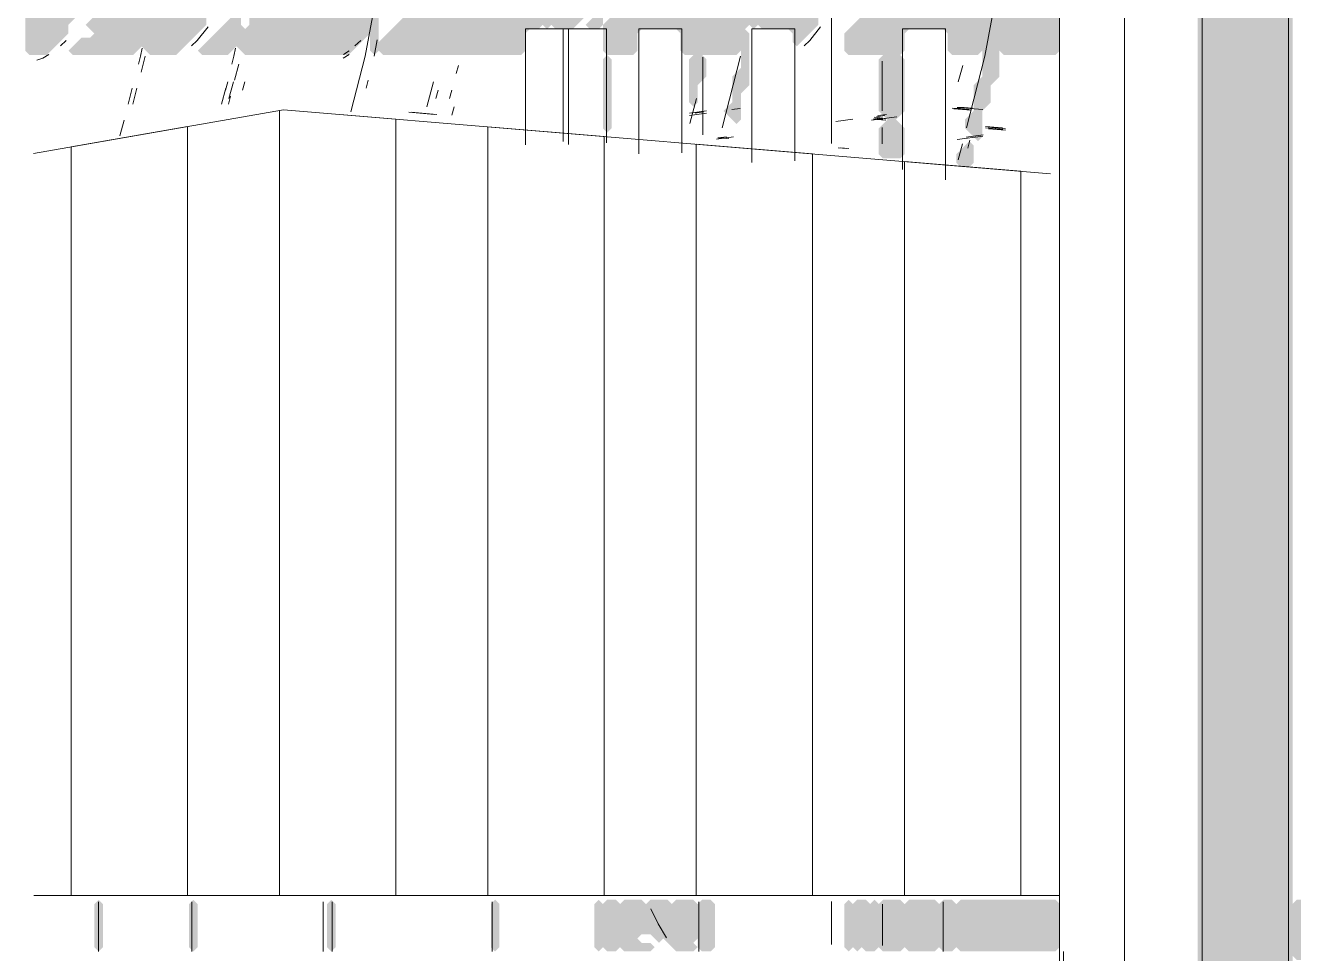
# Model space of a CAD drawing. Header units: millimetres. Extents: x 0 to 84100, y 0 to 59400.
# Drawn here: x 35144 to 36615, y 16817 to 17894 of the extents above; entities that cross this region are included whole.
import ezdxf

# ---------------------------------------------------------------- set-up
doc = ezdxf.new("R2010")
doc.units = ezdxf.units.MM
doc.layers.add('10_見えがかり', color=7, linetype='Continuous', lineweight=13)
doc.layers.add('12_見えがかり（ガラス）', color=5, linetype='Continuous', lineweight=9)

msp = doc.modelspace()

# ---------------------------------------------------------------- hatches: boundary and pattern name
at = {"layer": '10_見えがかり', "true_color": 0xe9dcc4}
for points in [[(35754, 18244.7), (35754, 18224.7), (35764, 18214.7), (35764, 18144.7), (35774, 18134.7), (35774, 18054.7), (35784, 18044.7), (35784, 18034.7), (35774, 18024.7), (35774, 17984.7), (35764, 17974.7), (35764, 17924.7), (35754, 17914.7), (35754, 17894.7), (35749, 17889.7), (35744, 17894.7), (35744, 17934.7), (35754, 17944.7), (35754, 17984.7), (35764, 17994.7), (35764, 18104.7), (35754, 18114.7), (35754, 18194.7), (35744, 18204.7), (35744, 18234.7), (35734, 18244.7), (35734, 18274.7), (35739, 18279.7), (35744, 18274.7), (35744, 18254.7)], [(35194, 18234.7), (35194, 18224.7), (35214, 18204.7), (35214, 18184.7), (35224, 18174.7), (35224, 18164.7), (35234, 18154.7), (35234, 18104.7), (35244, 18094.7), (35244, 18024.7), (35234, 18014.7), (35234, 17964.7), (35224, 17954.7), (35224, 17944.7), (35214, 17934.7), (35214, 17914.7), (35194, 17894.7), (35194, 17884.7), (35169, 17859.7), (35149, 17859.7), (35144, 17864.7), (35144, 18254.7), (35149, 18259.7), (35169, 18259.7)], [(35544, 18224.7), (35554, 18214.7), (35554, 18154.7), (35564, 18144.7), (35564, 18064.7), (35574, 18054.7), (35574, 18024.7), (35564, 18014.7), (35564, 17974.7), (35554, 17964.7), (35554, 17924.7), (35544, 17914.7), (35544, 17884.7), (35519, 17859.7), (35399, 17859.7), (35389, 17869.7), (35379, 17859.7), (35349, 17859.7), (35344, 17864.7), (35384, 17904.7), (35384, 17914.7), (35389, 17919.7), (35394, 17914.7), (35394, 17894.7), (35399, 17889.7), (35404, 17894.7), (35404, 17924.7), (35394, 17934.7), (35394, 17944.7), (35399, 17949.7), (35409, 17939.7), (35414, 17944.7), (35414, 17974.7), (35404, 17984.7), (35409, 17989.7), (35419, 17989.7), (35424, 17994.7), (35424, 18104.7), (35414, 18114.7), (35414, 18194.7), (35409, 18199.7), (35404, 18194.7), (35404, 18174.7), (35399, 18169.7), (35394, 18174.7), (35394, 18194.7), (35384, 18204.7), (35384, 18214.7), (35344, 18254.7), (35349, 18259.7), (35379, 18259.7), (35389, 18249.7), (35399, 18259.7), (35519, 18259.7), (35544, 18234.7)], [(35734, 18244.7), (35744, 18234.7), (35744, 18204.7), (35754, 18194.7), (35754, 18114.7), (35764, 18104.7), (35764, 17994.7), (35754, 17984.7), (35754, 17944.7), (35744, 17934.7), (35744, 17894.7), (35739, 17889.7), (35729, 17889.7), (35724, 17884.7), (35724, 17864.7), (35719, 17859.7), (35559, 17859.7), (35554, 17864.7), (35554, 17874.7), (35584, 17904.7), (35584, 17914.7), (35594, 17924.7), (35594, 17944.7), (35604, 17954.7), (35604, 17984.7), (35614, 17994.7), (35614, 18124.7), (35604, 18134.7), (35604, 18164.7), (35594, 18174.7), (35594, 18194.7), (35584, 18204.7), (35584, 18214.7), (35554, 18244.7), (35554, 18254.7), (35559, 18259.7), (35729, 18259.7), (35734, 18254.7)], [(35814, 18214.7), (35824, 18204.7), (35824, 18194.7), (35834, 18184.7), (35834, 18164.7), (35844, 18154.7), (35844, 18104.7), (35854, 18094.7), (35854, 18024.7), (35844, 18014.7), (35844, 17964.7), (35834, 17954.7), (35834, 17934.7), (35824, 17924.7), (35824, 17914.7), (35814, 17904.7), (35814, 17894.7), (35809, 17889.7), (35799, 17889.7), (35794, 17894.7), (35804, 17904.7), (35804, 17914.7), (35814, 17924.7), (35814, 17944.7), (35824, 17954.7), (35824, 17984.7), (35834, 17994.7), (35834, 18124.7), (35824, 18134.7), (35824, 18164.7), (35814, 18174.7), (35814, 18194.7), (35804, 18204.7), (35804, 18214.7), (35764, 18254.7), (35769, 18259.7), (35779, 18259.7), (35814, 18224.7)], [(35974, 18244.7), (35984, 18234.7), (35984, 18194.7), (35994, 18184.7), (35994, 18114.7), (36004, 18104.7), (36004, 17994.7), (35994, 17984.7), (35994, 17944.7), (35984, 17934.7), (35984, 17894.7), (35974, 17884.7), (35974, 17864.7), (35969, 17859.7), (35909, 17859.7), (35904, 17864.7), (35904, 17884.7), (35899, 17889.7), (35859, 17889.7), (35854, 17884.7), (35854, 17864.7), (35849, 17859.7), (35819, 17859.7), (35814, 17864.7), (35814, 17894.7), (35824, 17904.7), (35824, 17914.7), (35834, 17924.7), (35834, 17934.7), (35844, 17944.7), (35844, 17964.7), (35854, 17974.7), (35854, 18044.7), (35864, 18054.7), (35864, 18064.7), (35854, 18074.7), (35854, 18144.7), (35844, 18154.7), (35844, 18174.7), (35834, 18184.7), (35834, 18194.7), (35824, 18204.7), (35824, 18214.7), (35814, 18224.7), (35814, 18234.7), (35794, 18254.7), (35799, 18259.7), (35969, 18259.7), (35974, 18254.7)], [(36004, 18224.7), (36004, 18164.7), (36014, 18154.7), (36014, 18074.7), (36024, 18064.7), (36024, 18024.7), (36014, 18014.7), (36014, 17964.7), (36004, 17954.7), (36004, 17914.7), (35994, 17904.7), (35994, 17894.7), (35989, 17889.7), (35984, 17894.7), (35984, 17934.7), (35994, 17944.7), (35994, 17984.7), (36004, 17994.7), (36004, 18104.7), (35994, 18114.7), (35994, 18184.7), (35984, 18194.7), (35984, 18234.7), (35974, 18244.7), (35974, 18254.7), (35979, 18259.7), (35989, 18259.7), (35994, 18254.7), (35994, 18234.7)], [(36039, 18249.7), (36064, 18224.7), (36064, 18214.7), (36074, 18204.7), (36074, 18194.7), (36094, 18174.7), (36094, 18154.7), (36104, 18144.7), (36104, 18094.7), (36114, 18084.7), (36114, 18034.7), (36104, 18024.7), (36104, 17974.7), (36094, 17964.7), (36094, 17944.7), (36074, 17924.7), (36074, 17914.7), (36064, 17904.7), (36064, 17894.7), (36039, 17869.7), (36034, 17874.7), (36034, 17884.7), (36029, 17889.7), (35999, 17889.7), (35994, 17894.7), (35994, 17904.7), (36004, 17914.7), (36004, 17954.7), (36014, 17964.7), (36014, 18014.7), (36024, 18024.7), (36024, 18064.7), (36014, 18074.7), (36014, 18154.7), (36004, 18164.7), (36004, 18224.7), (35994, 18234.7), (35994, 18254.7), (35999, 18259.7), (36019, 18259.7), (36029, 18249.7)], [(35774, 18234.7), (35794, 18214.7), (35794, 18194.7), (35814, 18174.7), (35814, 18144.7), (35824, 18134.7), (35824, 17984.7), (35814, 17974.7), (35814, 17944.7), (35794, 17924.7), (35794, 17904.7), (35779, 17889.7), (35759, 17889.7), (35754, 17894.7), (35754, 17914.7), (35764, 17924.7), (35764, 17974.7), (35774, 17984.7), (35774, 18024.7), (35784, 18034.7), (35784, 18044.7), (35774, 18054.7), (35774, 18134.7), (35764, 18144.7), (35764, 18214.7), (35754, 18224.7), (35754, 18244.7), (35759, 18249.7), (35769, 18249.7), (35774, 18244.7)], [(36259, 18239.7), (36264, 18234.7), (36264, 18224.7), (36274, 18214.7), (36274, 18144.7), (36284, 18134.7), (36284, 18054.7), (36294, 18044.7), (36294, 18034.7), (36284, 18024.7), (36284, 17984.7), (36274, 17974.7), (36274, 17924.7), (36264, 17914.7), (36264, 17874.7), (36249, 17859.7), (36219, 17859.7), (36214, 17864.7), (36214, 17884.7), (36209, 17889.7), (36169, 17889.7), (36164, 17884.7), (36164, 17864.7), (36159, 17859.7), (36099, 17859.7), (36094, 17864.7), (36094, 17884.7), (36114, 17904.7), (36114, 17914.7), (36124, 17924.7), (36124, 17944.7), (36134, 17954.7), (36134, 17974.7), (36144, 17984.7), (36144, 18134.7), (36134, 18144.7), (36134, 18164.7), (36124, 18174.7), (36124, 18194.7), (36114, 18204.7), (36114, 18214.7), (36094, 18234.7), (36094, 18244.7), (36099, 18249.7), (36229, 18249.7), (36239, 18239.7)], [(36294, 18204.7), (36294, 18124.7), (36304, 18114.7), (36304, 17994.7), (36294, 17984.7), (36294, 17934.7), (36284, 17924.7), (36284, 17884.7), (36274, 17874.7), (36274, 17834.7), (36264, 17824.7), (36264, 17804.7), (36254, 17794.7), (36254, 17764.7), (36249, 17759.7), (36234, 17774.7), (36234, 17784.7), (36244, 17794.7), (36244, 17824.7), (36254, 17834.7), (36254, 17864.7), (36264, 17874.7), (36264, 17914.7), (36274, 17924.7), (36274, 17974.7), (36284, 17984.7), (36284, 18024.7), (36294, 18034.7), (36294, 18044.7), (36284, 18054.7), (36284, 18134.7), (36274, 18144.7), (36274, 18214.7), (36264, 18224.7), (36264, 18234.7), (36269, 18239.7), (36279, 18239.7), (36284, 18234.7), (36284, 18214.7)], [(36344, 17864.7), (36339, 17859.7), (36279, 17859.7), (36274, 17864.7), (36274, 17874.7), (36284, 17884.7), (36284, 17924.7), (36294, 17934.7), (36294, 17984.7), (36304, 17994.7), (36304, 18114.7), (36294, 18124.7), (36294, 18204.7), (36284, 18214.7), (36284, 18234.7), (36289, 18239.7), (36339, 18239.7), (36344, 18234.7)], [(35554, 17904.7), (35554, 17864.7), (35549, 17859.7), (35544, 17864.7), (35544, 17914.7), (35554, 17924.7), (35554, 17964.7), (35559, 17969.7), (35564, 17964.7), (35564, 17914.7)], [(35974, 17814.7), (35974, 17784.7), (35969, 17779.7), (35954, 17794.7), (35964, 17804.7), (35964, 17834.7), (35974, 17844.7), (35974, 17884.7), (35979, 17889.7), (35984, 17884.7), (35984, 17824.7)], [(35819, 17769.7), (35814, 17774.7), (35814, 17854.7), (35819, 17859.7), (35824, 17854.7), (35824, 17774.7)], [(35924, 17824.7), (35924, 17804.7), (35919, 17799.7), (35914, 17804.7), (35914, 17854.7), (35919, 17859.7), (35929, 17859.7), (35934, 17854.7), (35934, 17834.7)], [(36154, 17784.7), (36164, 17774.7), (36164, 17744.7), (36159, 17739.7), (36139, 17739.7), (36134, 17744.7), (36134, 17774.7), (36144, 17784.7), (36134, 17794.7), (36134, 17854.7), (36139, 17859.7), (36159, 17859.7), (36164, 17854.7), (36164, 17794.7)], [(36239, 17729.7), (36229, 17729.7), (36224, 17734.7), (36224, 17744.7), (36239, 17759.7), (36244, 17754.7), (36244, 17734.7)], [(35229, 16819.7), (35224, 16824.7), (35224, 16874.7), (35229, 16879.7), (35234, 16874.7), (35234, 16824.7)], [(35339, 16819.7), (35334, 16824.7), (35334, 16874.7), (35339, 16879.7), (35344, 16874.7), (35344, 16824.7)], [(35499, 16819.7), (35494, 16824.7), (35494, 16874.7), (35499, 16879.7), (35504, 16874.7), (35504, 16824.7)], [(35689, 16819.7), (35684, 16824.7), (35684, 16874.7), (35689, 16879.7), (35694, 16874.7), (35694, 16824.7)], [(35829, 16819.7), (35819, 16819.7), (35814, 16824.7), (35814, 16874.7), (35819, 16879.7), (35829, 16879.7), (35834, 16874.7), (35834, 16824.7)], [(35904, 16854.7), (35914, 16844.7), (35914, 16834.7), (35919, 16829.7), (35924, 16824.7), (35919, 16819.7), (35899, 16819.7), (35884, 16834.7), (35884, 16844.7), (35874, 16854.7), (35874, 16864.7), (35864, 16874.7), (35869, 16879.7), (35889, 16879.7), (35894, 16874.7), (35904, 16864.7)], [(35939, 16819.7), (35929, 16819.7), (35924, 16824.7), (35924, 16834.7), (35924, 16874.7), (35929, 16879.7), (35939, 16879.7), (35944, 16874.7), (35944, 16824.7)], [(36104, 16874.7), (36104, 16824.7), (36099, 16819.7), (36094, 16824.7), (36094, 16874.7), (36099, 16879.7)], [(36124, 16874.7), (36124, 16834.7), (36114, 16824.7), (36109, 16819.7), (36104, 16824.7), (36104, 16874.7), (36109, 16879.7), (36119, 16879.7)], [(36159, 16819.7), (36139, 16819.7), (36134, 16824.7), (36134, 16874.7), (36139, 16879.7), (36159, 16879.7), (36164, 16874.7), (36164, 16824.7)], [(36219, 16819.7), (36209, 16819.7), (36204, 16824.7), (36204, 16874.7), (36209, 16879.7), (36219, 16879.7), (36224, 16874.7), (36224, 16824.7)], [(36694, 16874.7), (36694, 16814.7), (36689, 16809.7), (36619, 16809.7), (36614, 16814.7), (36614, 16874.7), (36619, 16879.7), (36689, 16879.7)]]:
    msp.add_hatch(color=8, dxfattribs=at).paths.add_polyline_path(points)
h = msp.add_hatch(color=8, dxfattribs=at)
h.paths.add_polyline_path([(35354, 18214.7), (35364, 18204.7), (35364, 18184.7), (35384, 18164.7), (35384, 18124.7), (35394, 18114.7), (35394, 18004.7), (35384, 17994.7), (35384, 17954.7), (35364, 17934.7), (35364, 17914.7), (35354, 17904.7), (35354, 17894.7), (35319, 17859.7), (35289, 17859.7), (35279, 17869.7), (35269, 17859.7), (35199, 17859.7), (35194, 17864.7), (35209, 17879.7), (35219, 17879.7), (35224, 17884.7), (35214, 17894.7), (35224, 17904.7), (35224, 17914.7), (35234, 17924.7), (35234, 17934.7), (35244, 17944.7), (35244, 17964.7), (35254, 17974.7), (35254, 18044.7), (35264, 18054.7), (35264, 18064.7), (35254, 18074.7), (35254, 18144.7), (35244, 18154.7), (35244, 18174.7), (35234, 18184.7), (35234, 18204.7), (35214, 18224.7), (35214, 18234.7), (35224, 18244.7), (35219, 18249.7), (35209, 18239.7), (35194, 18254.7), (35199, 18259.7), (35319, 18259.7), (35354, 18224.7)])
h.paths.add_polyline_path([(35309, 18099.7), (35304, 18094.7), (35304, 18054.7), (35309, 18049.7), (35314, 18054.7), (35314, 18094.7)], flags=0)
h.paths.add_polyline_path([(35299, 18189.7), (35294, 18184.7), (35294, 18144.7), (35299, 18139.7), (35304, 18144.7), (35304, 18184.7)], flags=0)
at = {"layer": '10_見えがかり', "true_color": 0xbdbdbd}
msp.add_hatch(color=8, dxfattribs=at).paths.add_polyline_path([(36614, 18164.7), (36614, 14144.7), (36609, 14139.7), (36509, 14139.7), (36504, 14144.7), (36504, 18164.7), (36509, 18169.7), (36609, 18169.7)])
at = {"layer": '12_見えがかり（ガラス）', "true_color": 0xdce9f2}
for points in [[(35814, 16824.7), (35809, 16819.7), (35804, 16824.7), (35804, 16874.7), (35809, 16879.7), (35814, 16874.7)], [(35874, 16864.7), (35874, 16854.7), (35884, 16844.7), (35884, 16834.7), (35879, 16829.7), (35869, 16839.7), (35859, 16839.7), (35854, 16834.7), (35859, 16829.7), (35869, 16829.7), (35874, 16824.7), (35869, 16819.7), (35839, 16819.7), (35834, 16824.7), (35834, 16874.7), (35839, 16879.7), (35859, 16879.7)], [(35924, 16834.7), (35919, 16829.7), (35914, 16834.7), (35914, 16844.7), (35904, 16854.7), (35904, 16864.7), (35894, 16874.7), (35899, 16879.7), (35919, 16879.7), (35924, 16874.7)], [(36134, 16824.7), (36129, 16819.7), (36119, 16819.7), (36114, 16824.7), (36124, 16834.7), (36124, 16874.7), (36129, 16879.7), (36134, 16874.7)], [(36204, 16824.7), (36199, 16819.7), (36169, 16819.7), (36164, 16824.7), (36164, 16874.7), (36169, 16879.7), (36199, 16879.7), (36204, 16874.7)], [(36344, 16824.7), (36339, 16819.7), (36229, 16819.7), (36224, 16824.7), (36224, 16874.7), (36229, 16879.7), (36339, 16879.7), (36344, 16874.7)]]:
    msp.add_hatch(color=8, dxfattribs=at).paths.add_polyline_path(points)

# ---------------------------------------------------------------- linework, layer by layer
at = {"layer": '10_見えがかり'}
for points in [[(36343.7, 18309.7), (36343.7, 16819.7)], [(36343.7, 18309.7), (36343.7, 16819.7)], [(36343.7, 14139.7), (36343.7, 18309.7)], [(36419, 14140.7), (36419, 18299.7)], [(36419, 14140.7), (36419, 18299.7)], [(36509.2, 18161.2), (36509.2, 14139.7)], [(36609.2, 14139.7), (36609.2, 18161.2)], [(35571.4, 18036.9), (35538.2, 17858.4)], [(36290.2, 18036.9), (36257.1, 17858.4)], [(36079.3, 17757.1), (36079.3, 17907)], [(35343.5, 17876.5), (35356.1, 17892.2)], [(36053.9, 17876.5), (36066.4, 17892.2)], [(35184.6, 17870.5), (35191.2, 17876.5)], [(35336.9, 17870.5), (35343.5, 17876.5)], [(35526.4, 17870.5), (35533.1, 17876.5)], [(35552.2, 17877.2), (35548.7, 17858.4)], [(35724.2, 17755.5), (35724.2, 17890), (35724.9, 17890), (35725.1, 17890), (35725.8, 17890), (35726.1, 17890), (35727.2, 17890), (35727.7, 17890)], [(35727.7, 17890), (35729, 17890), (35729.6, 17890), (35731.2, 17890), (35731.9, 17890), (35734.1, 17890), (35736.6, 17890), (35737.4, 17890), (35739.1, 17890), (35740.3, 17890), (35740.9, 17890), (35742.8, 17890), (35743.3, 17890), (35746, 17890), (35746.3, 17890), (35749.1, 17890), (35749.8, 17890), (35752.1, 17890), (35752.5, 17890), (35755.1, 17890), (35755.7, 17890), (35757.4, 17890), (35758.1, 17890), (35761.1, 17890), (35761.9, 17890), (35763.9, 17890), (35764.7, 17890), (35766.5, 17890), (35767.3, 17890), (35769.1, 17890), (35770.8, 17890), (35771.2, 17890), (35772.3, 17890), (35772.6, 17890), (35773.4, 17890), (35773.5, 17890), (35773.9, 17890), (35774, 17890), (35774, 17890), (35774.2, 17890), (35774.2, 17755.7)], [(35768, 17759.5), (35768, 17890), (35768.2, 17890), (35768.9, 17890), (35769.8, 17890), (35771, 17890), (35771.5, 17890), (35773.1, 17890)], [(35773.1, 17890), (35775, 17890), (35775.7, 17890), (35777.5, 17890), (35777.9, 17890), (35780.4, 17890), (35781.2, 17890), (35782.9, 17890), (35783.4, 17890), (35784.1, 17890), (35784.7, 17890), (35786.6, 17890), (35787.1, 17890), (35789.8, 17890), (35790.1, 17890), (35793.1, 17890), (35793.6, 17890), (35795.9, 17890), (35796.3, 17890), (35798.9, 17890), (35799.5, 17890), (35801.2, 17890), (35801.9, 17890), (35804.9, 17890), (35805.7, 17890), (35807.7, 17890), (35808.5, 17890), (35810.3, 17890), (35811.1, 17890), (35812.9, 17890), (35814.6, 17890), (35815, 17890), (35816.1, 17890), (35816.4, 17890), (35817.2, 17890), (35817.3, 17890), (35817.7, 17890), (35817.8, 17890), (35817.8, 17890), (35818, 17890), (35818, 17757.7)], [(35855.5, 17745.1), (35855.5, 17890), (35856.2, 17890), (35856.4, 17890), (35857.1, 17890), (35857.4, 17890), (35858.5, 17890), (35859, 17890)], [(35859, 17890), (35860.3, 17890), (35860.9, 17890), (35862.5, 17890), (35863.2, 17890), (35865, 17890), (35865.4, 17890), (35867.8, 17890), (35868.7, 17890), (35870.4, 17890), (35870.9, 17890), (35871.6, 17890), (35872.2, 17890), (35874.1, 17890), (35874.6, 17890), (35877.3, 17890), (35877.6, 17890), (35880.4, 17890), (35881.1, 17890), (35883.4, 17890), (35883.7, 17890), (35886.4, 17890), (35886.9, 17890), (35888.7, 17890), (35889.4, 17890), (35892.3, 17890), (35893.2, 17890), (35895.2, 17890), (35896, 17890), (35897.8, 17890), (35898.6, 17890), (35900.4, 17890), (35902.1, 17890), (35902.5, 17890), (35903.6, 17890), (35903.9, 17890), (35904.7, 17890), (35904.8, 17890), (35905.2, 17890), (35905.3, 17890), (35905.3, 17890), (35905.5, 17890), (35905.5, 17746.2)], [(35986.7, 17734.9), (35986.7, 17890), (35986.9, 17890), (35987.6, 17890), (35988.5, 17890), (35989.7, 17890), (35990.2, 17890), (35991.8, 17890)], [(35991.8, 17890), (35993.7, 17890), (35994.4, 17890), (35996.2, 17890), (35996.7, 17890), (35999.1, 17890), (35999.9, 17890), (36001.6, 17890), (36002.1, 17890), (36002.8, 17890), (36003.4, 17890), (36005.3, 17890), (36005.9, 17890), (36008.5, 17890), (36008.8, 17890), (36011.6, 17890), (36012.3, 17890), (36014.6, 17890), (36015, 17890), (36017.6, 17890), (36018.2, 17890), (36019.9, 17890), (36020.6, 17890), (36023.6, 17890), (36024.4, 17890), (36026.4, 17890), (36027.2, 17890), (36029, 17890), (36029.8, 17890), (36031.6, 17890), (36033.3, 17890), (36033.7, 17890), (36034.8, 17890), (36035.1, 17890), (36035.9, 17890), (36036, 17890), (36036.4, 17890), (36036.5, 17890), (36036.6, 17890), (36036.7, 17890), (36036.7, 17736.8)], [(36047.3, 17870.5), (36053.9, 17876.5)], [(36161.6, 17726.7), (36161.6, 17890), (36162.3, 17890), (36162.5, 17890), (36163.3, 17890), (36163.5, 17890), (36164.6, 17890), (36165.1, 17890)], [(36165.1, 17890), (36166.4, 17890), (36167, 17890), (36168.6, 17890), (36169.3, 17890), (36171.1, 17890), (36171.5, 17890), (36174, 17890), (36174.8, 17890), (36176.5, 17890), (36177, 17890), (36177.7, 17890), (36178.3, 17890), (36180.2, 17890), (36180.7, 17890), (36183.4, 17890), (36183.7, 17890), (36186.5, 17890), (36187.2, 17890), (36189.5, 17890), (36189.9, 17890), (36192.5, 17890), (36193.1, 17890), (36194.8, 17890), (36195.5, 17890), (36198.5, 17890), (36199.3, 17890), (36201.3, 17890), (36202.1, 17890), (36203.9, 17890), (36204.7, 17890), (36206.5, 17890), (36208.2, 17890), (36208.6, 17890), (36209.7, 17890), (36210, 17890), (36210.8, 17890), (36210.9, 17890), (36211.3, 17890), (36211.4, 17890), (36211.5, 17890), (36211.6, 17890), (36211.6, 17714.9)], [(35279.4, 17867.8), (35277.7, 17858.4)], [(35387.8, 17867.8), (35386, 17858.4)], [(35513, 17860.3), (35519.8, 17864.5)], [(35157.5, 17853.6), (35164.3, 17856.1)], [(35164.3, 17856.1), (35171.1, 17860.3)], [(35277.7, 17858.4), (35275.3, 17849.1)], [(35282.9, 17858.4), (35278.2, 17839.9)], [(35386, 17858.4), (35383.6, 17849.1)], [(35391.5, 17849.1), (35386.8, 17830.6)], [(35512.8, 17856.1), (35519.6, 17860.3)], [(35512.8, 17856.1), (35519.6, 17860.3)], [(35538.2, 17858.4), (35521.5, 17793.6)], [(35646.3, 17847.7), (35643.8, 17838.1)], [(35930, 17767.1), (35930, 17857.1)], [(35973.7, 17858.4), (35952.4, 17775.1)], [(36138.1, 17795), (36138.1, 17852.5)], [(36231.4, 17847.7), (36226.2, 17828.5)], [(36257.1, 17858.4), (36235.7, 17775.1)], [(35268.1, 17821.4), (35263.4, 17802.8)], [(35273.4, 17821.4), (35268.6, 17802.8)], [(35376.5, 17821.4), (35371.7, 17802.8)], [(35378.8, 17828.5), (35376.2, 17818.8)], [(35385.3, 17828.5), (35380.2, 17809.2)], [(35398.5, 17828.5), (35395.9, 17818.8)], [(35541.6, 17830.6), (35539.2, 17821.4)], [(35617.5, 17828.5), (35609.8, 17799.6)], [(35622.8, 17818.8), (35620.3, 17809.2)], [(35638.6, 17818.8), (35636, 17809.2)], [(35382, 17812.1), (35379.6, 17802.8)], [(35922.5, 17809.2), (35914.8, 17780.4)], [(35153.4, 17745.5), (35443.3, 17796)], [(35443.3, 17796), (35438.7, 17795.2)], [(35443.3, 17796), (35438.7, 17795.2)], [(35438.7, 16884.7), (35438.7, 17795.2)], [(35438.7, 16884.7), (35438.7, 17795.2)], [(36333.4, 17721.9), (35443.3, 17796)], [(35573.7, 17785.1), (35443.3, 17796)], [(35573.7, 17785.1), (35443.3, 17796)], [(35618.8, 17790.8), (35588.9, 17793.3)], [(35621.4, 17790.8), (35591.6, 17793.3)], [(35641.4, 17799.6), (35638.8, 17790)], [(35934, 17794.9), (35914.4, 17792.2)], [(35934.2, 17792.2), (35914.6, 17789.5)], [(35930.8, 17793.6), (35921, 17792.2)], [(35973.2, 17797.7), (35963.5, 17796.3)], [(36154.8, 17788.1), (36125.6, 17784)], [(36138.6, 17786.6), (36128.7, 17787.5)], [(36140.9, 17789.5), (36131.2, 17788.1)], [(36142.8, 17790.8), (36133, 17789.5)], [(36239, 17796.6), (36219.1, 17798.2)], [(36241, 17795.7), (36221.2, 17797.4)], [(36232.9, 17799), (36223.2, 17797.7)], [(36225, 17799), (36232.9, 17799)], [(36254.8, 17796.6), (36225, 17799)], [(36242.8, 17798.2), (36232.9, 17799)], [(35332, 17776.6), (35197, 17753.1)], [(35332, 17776.6), (35197, 17753.1)], [(35258.6, 17784.3), (35253.8, 17765.8)], [(35332, 17776.6), (35332, 16884.7)], [(35332, 17776.6), (35332, 16884.7)], [(35573.7, 16884.7), (35573.7, 17785.1)], [(35573.7, 17785.1), (35573.7, 16884.7)], [(35680.4, 16884.7), (35680.4, 17776.3)], [(35815.4, 17765), (35680.4, 17776.3)], [(35680.4, 16884.7), (35680.4, 17776.3)], [(35815.4, 17765), (35680.4, 17776.3)], [(36103.8, 17785.4), (36084.2, 17782.7)], [(36137.2, 17786.7), (36127.4, 17785.4)], [(36138.7, 17785), (36128.8, 17785.8)], [(36142, 17785.8), (36132, 17786.6)], [(36142.1, 17784.2), (36132.2, 17785)], [(36138.1, 17756.6), (36138.1, 17775.8)], [(36277.7, 17775.1), (36257.8, 17776.7)], [(36277.8, 17773.4), (36258, 17775.1)], [(36281.1, 17774.2), (36261.2, 17775.9)], [(36281.2, 17772.6), (36261.3, 17774.2)], [(35815.4, 16884.7), (35815.4, 17765)], [(35815.4, 17765), (35815.4, 16884.7)], [(35965.3, 17764.9), (35945.8, 17762.2)], [(35957.4, 17762.7), (35947.4, 17763.5)], [(35957.4, 17764.9), (35947.6, 17763.5)], [(35960, 17762.7), (35950, 17763.5)], [(36254.6, 17765.7), (36224.9, 17761.6)], [(36255.3, 17767.1), (36235.5, 17764.4)], [(36239.8, 17761.1), (36237.2, 17751.5)], [(35197, 17753.1), (35197, 16884.7)], [(35197, 16884.7), (35197, 17753.1)], [(35922, 16884.7), (35922, 17756.1)], [(36057, 17744.9), (35922, 17756.1)], [(35922, 16884.7), (35922, 17756.1)], [(36057, 17744.9), (35922, 17756.1)], [(36057, 16884.7), (36057, 17744.9)], [(36057, 17744.9), (36057, 16884.7)], [(36096.8, 17751.1), (36086.8, 17751.9)], [(36099.4, 17751.1), (36089.4, 17751.9)], [(36231, 17756.5), (36226.3, 17738)], [(36163.7, 16884.7), (36163.7, 17736)], [(36298.7, 17724.8), (36163.7, 17736)], [(36163.7, 16884.7), (36163.7, 17736)], [(36298.7, 17724.8), (36163.7, 17736)], [(36298.7, 16884.7), (36298.7, 17724.8)], [(36298.7, 17724.8), (36298.7, 16884.7)], [(35153.7, 16884.7), (36343.3, 16884.7)], [(35197, 16884.7), (35332, 16884.7)], [(35197, 16884.7), (35332, 16884.7)], [(35228.9, 16877.3), (35228.9, 16819.8)], [(35337.3, 16877.3), (35337.3, 16819.8)], [(35438.7, 16884.7), (35573.7, 16884.7)], [(35438.7, 16884.7), (35573.7, 16884.7)], [(35489.5, 16877.3), (35489.5, 16819.8)], [(35500, 16877.3), (35500, 16819.8)], [(35680.4, 16884.7), (35815.4, 16884.7)], [(35680.4, 16884.7), (35815.4, 16884.7)], [(35685.5, 16877.3), (35685.5, 16819.8)], [(35922, 16884.7), (36057, 16884.7)], [(35922, 16884.7), (36057, 16884.7)], [(35925.2, 16877.3), (35925.2, 16819.8)], [(36079.3, 16827.8), (36079.3, 16877.8)], [(36163.7, 16884.7), (36298.7, 16884.7)], [(36163.7, 16884.7), (36298.7, 16884.7)], [(36208.6, 16877.3), (36208.6, 16819.8)], [(35878.2, 16851.7), (35869.7, 16869.2)], [(36138.3, 16826.7), (36138.3, 16874.7)], [(35887.8, 16835.6), (35878.2, 16851.7)], [(36348.3, 16819.7), (36348.3, 14140.7)], [(36348.3, 16819.7), (36348.3, 14140.7)]]:
    msp.add_lwpolyline(points, dxfattribs=at)

doc.saveas('drawing.dxf')
